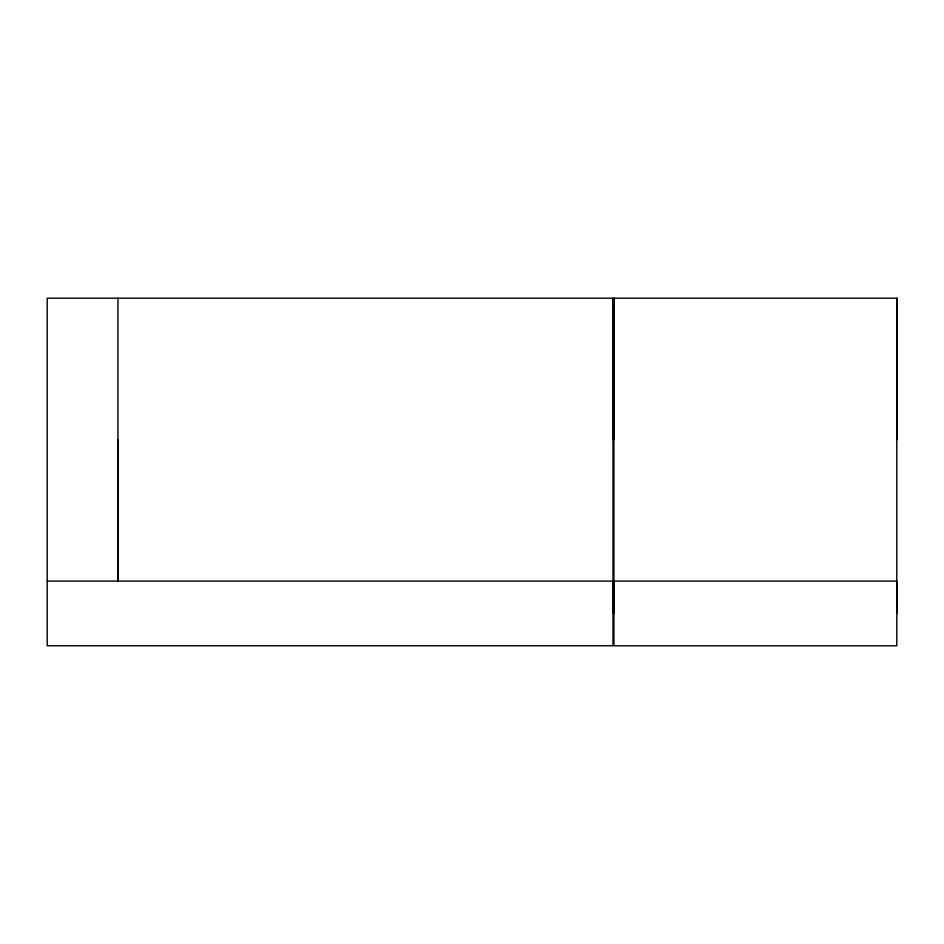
<?xml version="1.0" encoding="UTF-8"?>
<svg xmlns="http://www.w3.org/2000/svg" width="944" height="944" viewBox="0 0 944 944"><rect width="100%" height="100%" fill="white"/><g stroke="black" fill="none" stroke-linecap="round" stroke-linejoin="round"><path stroke-width="1.42" d="M117.929 439.656L117.929 581.103L117.929 298.198M612.998 613.435L612.998 581.103L47.2 581.103M612.998 439.656L612.998 298.198L47.2 298.198L47.2 645.755L612.998 645.755L612.998 298.198M613.895 613.447L613.895 581.103L896.8 581.103L896.8 613.447M613.895 439.656L613.895 298.198L896.8 298.198L896.8 645.802L613.895 645.802L613.895 298.198M896.8 439.656L896.8 298.198"/></g></svg>
